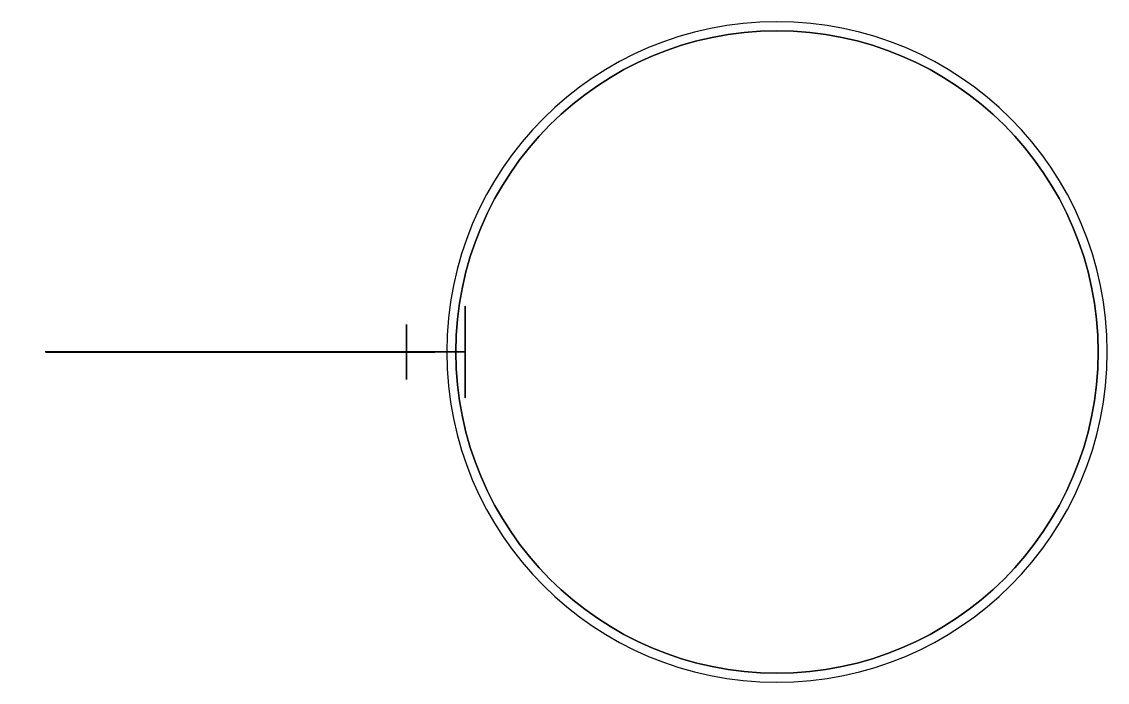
# Model space of a CAD drawing. Header units: millimetres. Extents: x -823 to 360, y -360 to 360.
import ezdxf

# ---------------------------------------------------------------- set-up
doc = ezdxf.new("R2010")
doc.units = ezdxf.units.MM

msp = doc.modelspace()

# ---------------------------------------------------------------- linework, layer by layer
at = {"extrusion": (-9.95799e-17, 1, 2.22045e-16)}
msp.add_line((-350, 0), (-350, 0, 1000), dxfattribs=at)
at = {"extrusion": (-9.95799e-17, 3.83476e-17, -1)}
for centre, radius in [((0, 0, -1000), 360), ((0, 0, -950), 350)]:
    msp.add_circle(centre, radius, dxfattribs=at)
msp.add_circle((0, 0), 350)
at = {"extrusion": (-1, 1.22465e-16, -2.21112e-32)}
for centre, radius in [((0, 708.9, 340), 50), ((0, 750.4, 403.8), 30)]:
    msp.add_circle(centre, radius, dxfattribs=at)
at = {"extrusion": (-1, 1.22465e-16, 1.20719e-31)}
for centre, radius in [((0, 291.1, 340), 50), ((0, 249.6, 403.8), 30)]:
    msp.add_circle(centre, radius, dxfattribs=at)
at = {"extrusion": (-9.95799e-17, 1, 2.22045e-16)}
msp.add_arc((521.2, 500), 276.5, 229.0747, 130.9253, dxfattribs=at)

doc.saveas('drawing.dxf')
